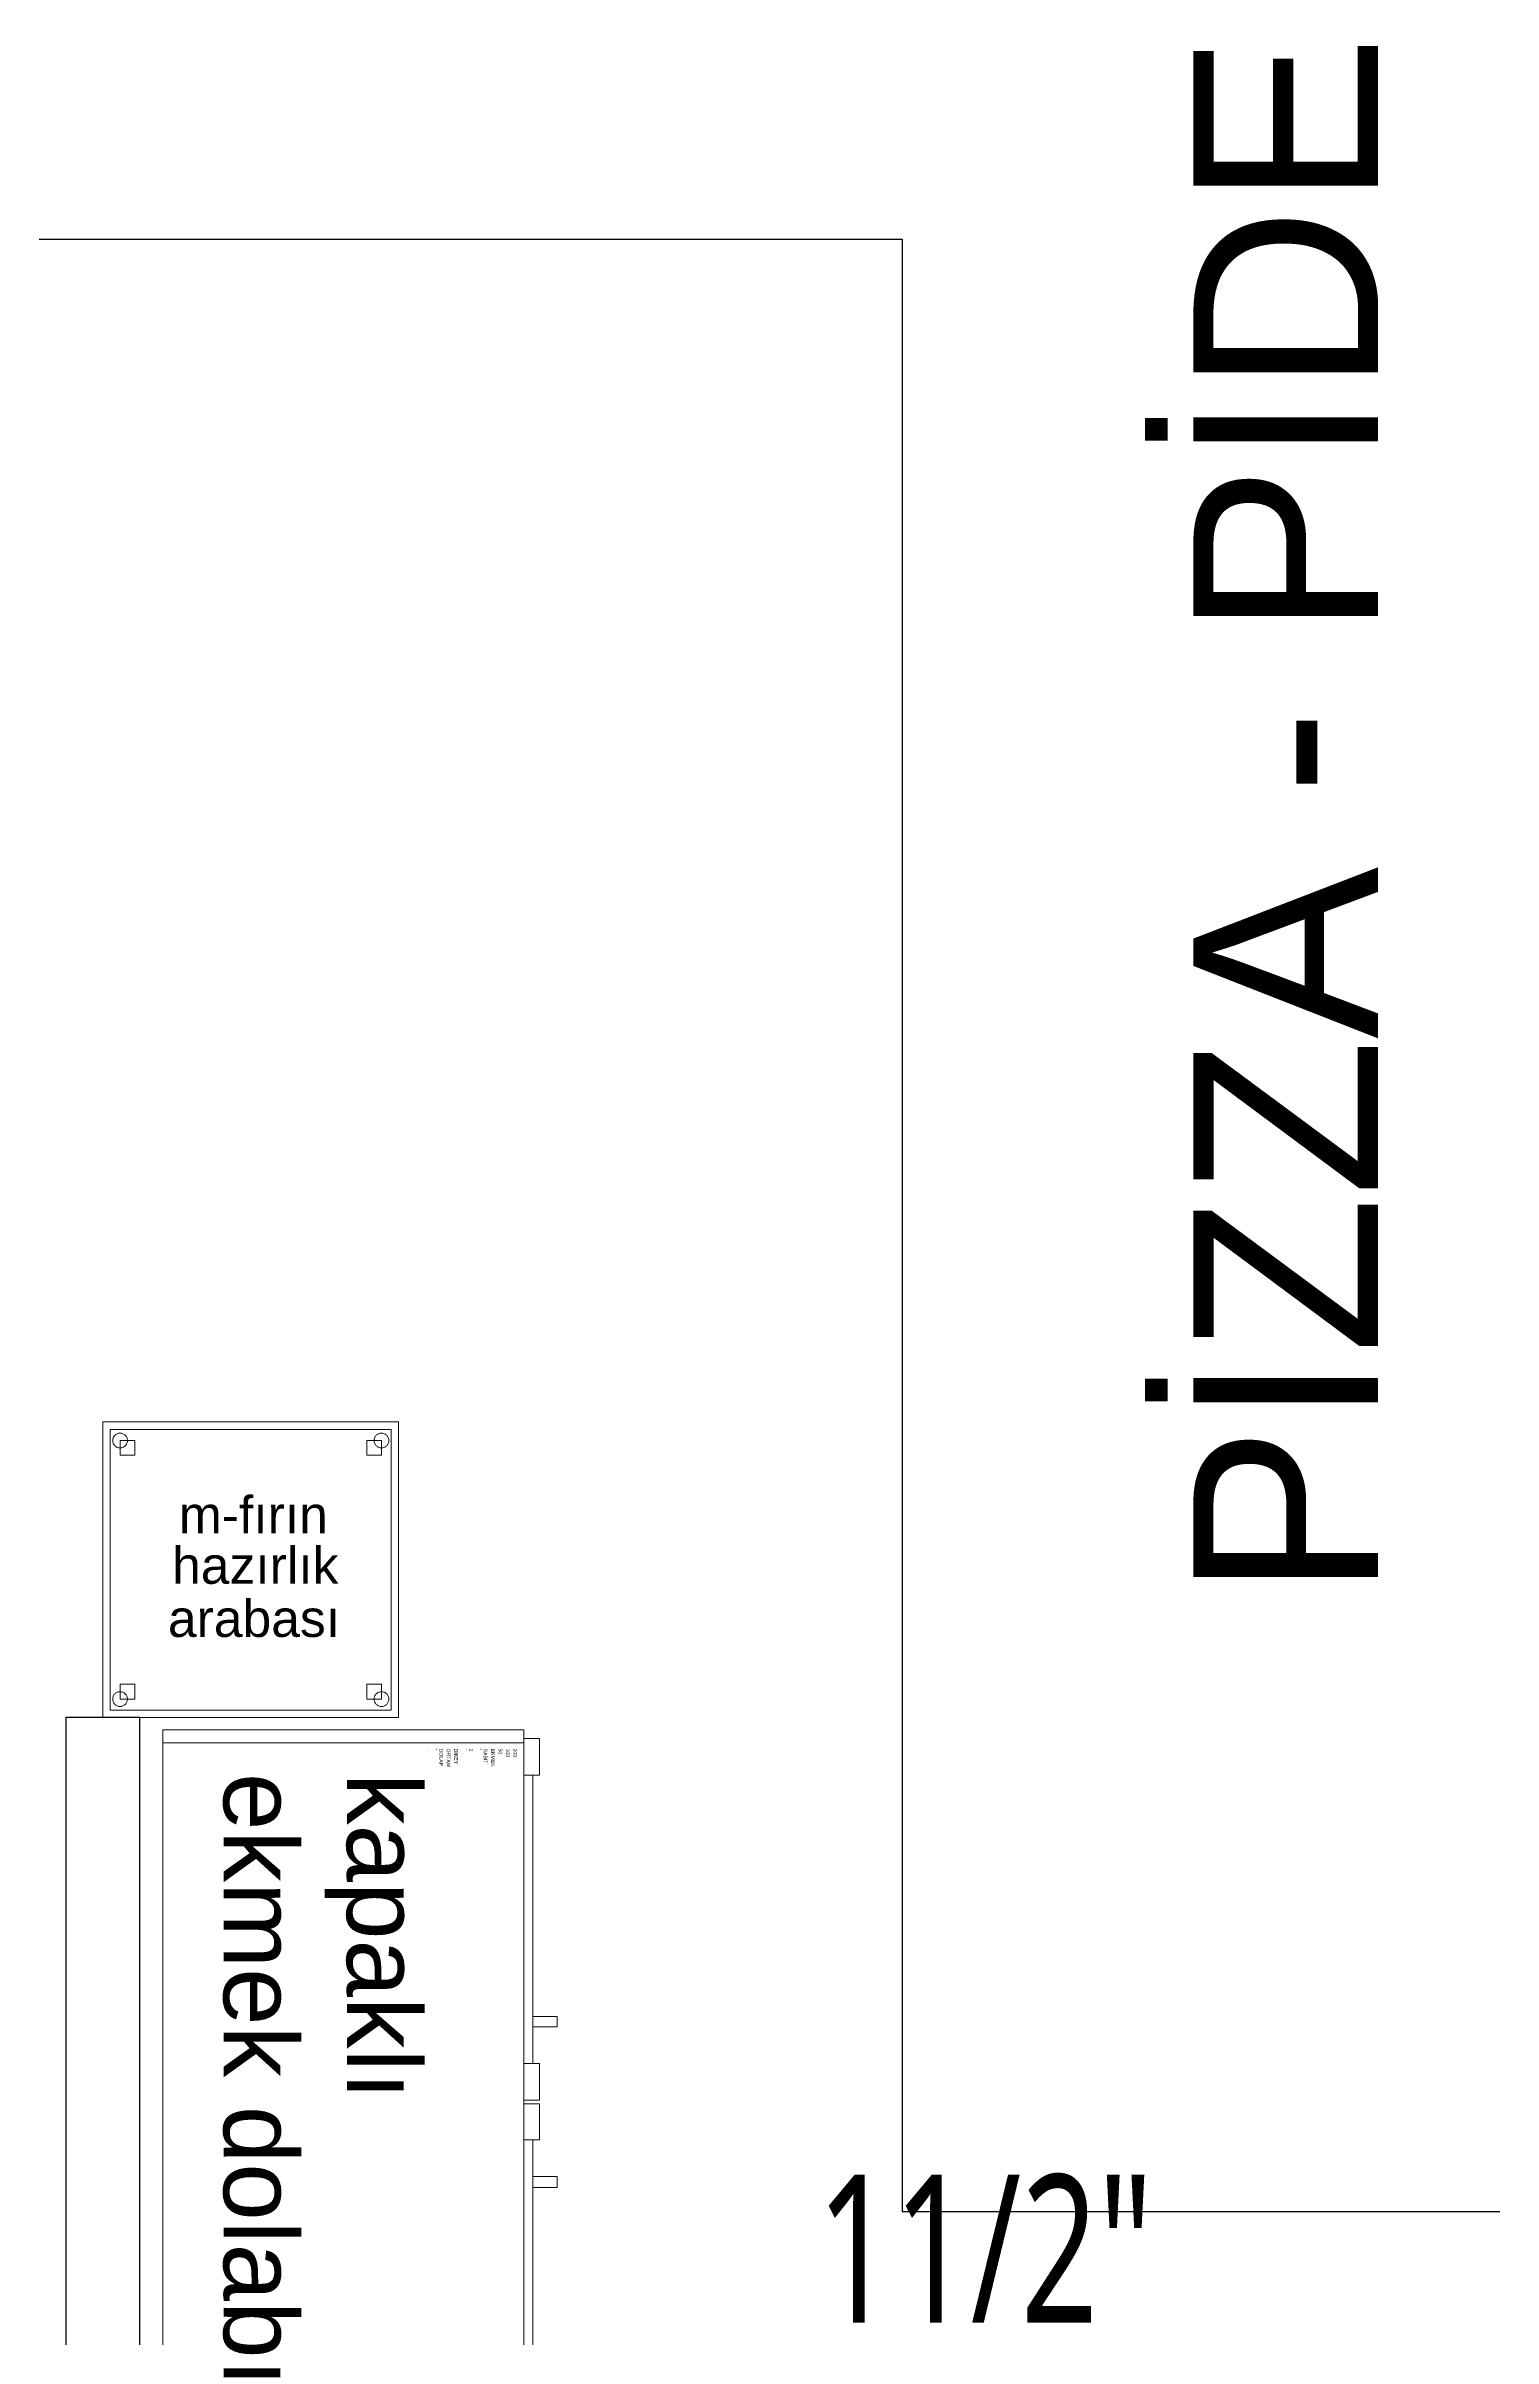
# Model space of a CAD drawing. Extents: x 2698 to 184165, y 3805 to 33846.
# Drawn here: x 166357.2 to 166553, y 29336.6 to 29646.7 of the extents above; entities that cross this region are included whole.
import ezdxf
from ezdxf.enums import TextEntityAlignment as Align

# ---------------------------------------------------------------- set-up
doc = ezdxf.new("R2010")
doc.units = 0
doc.header["$LTSCALE"] = 2
doc.linetypes.add('HIDDEN2', pattern=[4.7625, 3.175, -1.5875])
doc.linetypes.add('KESİK ÇİZGİ', pattern=[4.7625, 3.175, -1.5875])
doc.layers.get('0').update_dxf_attribs({"color": 252, "linetype": 'CONTINUOUS'})
for name, color, linetype in [('_MCA-0', 7, 'CONTINUOUS'), ('_MCA-Y-YAZI-ÇAP', 7, 'CONTINUOUS'), ('Alçıpan', 252, 'CONTINUOUS'), ('Planogram', 252, 'CONTINUOUS')]:
    doc.layers.add(name, color=color, linetype=linetype)
doc.layers.add('_MCA-0-MIM', color=252, linetype='CONTINUOUS', lineweight=18)
doc.layers.add('text', color=252, linetype='CONTINUOUS', lineweight=13)
doc.styles.add('_MCA-CAP', font='segoeuil.ttf', dxfattribs={"width": 0.7})
doc.styles.get("Standard").update_dxf_attribs({"font": 'arial.ttf'})
doc.styles.add('Text Of Place', font='swissl.ttf', dxfattribs={"height": 50})

# ---------------------------------------------------------------- blocks, each defined once
blk = doc.blocks.new('kapaklı d.')
for p, q in [((10316.21, 3795.25), (10416.79, 3795.25)), ((10316.21, 3746.38), (10316.21, 3795.25)), ((10317.94, 3746.38), (10317.94, 3795.25)), ((10415.05, 3795.25), (10415.05, 3746.38)), ((10416.79, 3795.25), (10416.79, 3746.38)), ((10416.79, 3746.38), (10316.21, 3746.38)), ((10317.39, 3746.38), (10317.39, 3744.26)), ((10322.35, 3744.26), (10322.35, 3746.38)), ((10322.35, 3745.2), (10322.35, 3746.38)), ((10361.34, 3746.38), (10361.34, 3744.26)), ((10361.34, 3746.38), (10361.34, 3745.2)), ((10366.3, 3744.26), (10366.3, 3746.38)), ((10366.77, 3746.38), (10366.77, 3744.26)), ((10371.66, 3744.26), (10371.66, 3746.38)), ((10371.66, 3745.2), (10371.66, 3746.38)), ((10410.64, 3746.38), (10410.64, 3744.26)), ((10410.64, 3745.2), (10410.64, 3746.38)), ((10415.61, 3744.26), (10415.61, 3746.38)), ((10317.39, 3744.26), (10322.35, 3744.26)), ((10361.34, 3745.2), (10322.35, 3745.2)), ((10354.96, 3745.2), (10354.96, 3741.89)), ((10356.38, 3741.89), (10356.38, 3745.2)), ((10361.34, 3744.26), (10366.3, 3744.26)), ((10366.77, 3744.26), (10371.66, 3744.26)), ((10410.64, 3745.2), (10371.66, 3745.2)), ((10376.62, 3745.2), (10376.62, 3741.89)), ((10378.11, 3741.89), (10378.11, 3745.2)), ((10410.64, 3744.26), (10415.61, 3744.26)), ((10354.96, 3741.89), (10356.38, 3741.89)), ((10376.62, 3741.89), (10378.11, 3741.89))]:
    blk.add_line(p, q)
blk = doc.blocks.new('*U157')
at = {"xscale": -1, "rotation": 180}
blk.add_blockref('kapaklı d.', (-10317.39, 3797.38), dxfattribs=at)
at = {"layer": 'text', "insert": (4.65, 10.22), "char_height": 10, "attachment_point": 7, "style": 'Text Of Place'}
blk.add_mtext_dynamic_manual_height_columns('kapaklı\\Pekmek dolabı', width=502.3372, gutter_width=292.02, heights=[0], dxfattribs=at)
blk = doc.blocks.new('m fırın hazırlık arabası')
for points in [[(31255.17, 7099.96), (31295.17, 7099.96), (31295.17, 7139.96), (31255.17, 7139.96)], [(31256.17, 7100.96), (31294.17, 7100.96), (31294.17, 7138.96), (31256.17, 7138.96)]]:
    blk.add_lwpolyline(points, close=True)
at = {"linetype": 'HIDDEN2', "ltscale": 5}
for points in [[(31257.49, 7135.45), (31259.49, 7135.45), (31259.49, 7137.45), (31257.49, 7137.45)], [(31292.86, 7135.45), (31290.86, 7135.45), (31290.86, 7137.45), (31292.86, 7137.45)], [(31257.49, 7104.47), (31259.49, 7104.47), (31259.49, 7102.47), (31257.49, 7102.47)], [(31292.86, 7104.47), (31290.86, 7104.47), (31290.86, 7102.47), (31292.86, 7102.47)]]:
    blk.add_lwpolyline(points, close=True, dxfattribs=at)
at = {"linetype": 'KESİK ÇİZGİ'}
for centre in [(31257.49, 7137.45), (31292.86, 7137.45), (31257.49, 7102.47), (31292.86, 7102.47)]:
    blk.add_circle(centre, 1, dxfattribs=at)
at = {"layer": 'text', "style": 'Text Of Place'}
for s, p in [('m-fırın', (31275.52, 7124.91)), ('hazırlık', (31275.78, 7118.07)), ('arabası', (31275.61, 7110.88))]:
    blk.add_text(s, height=5, dxfattribs=at).set_placement(p, align=Align.CENTER)
blk = doc.blocks.new('ZEMİN KAT')
at = {"layer": 'Alçıpan'}
blk.add_lwpolyline([(173786.5, 29360.53), (173786.5, 29220.53), (173796.5, 29220.53), (173796.5, 29420.53), (173786.5, 29420.53), (173786.5, 29360.53)], dxfattribs=at)
blk.add_blockref('m fırın hazırlık arabası', (142536.33, 22320.57))
ref = blk.add_blockref('*U157', (173797.47, 29417.69), dxfattribs=dict(rotation=270))
ref.add_attrib('ALAN', '-', (173836.46, 29416.35), dxfattribs={"layer": 'Planogram', "height": 0.5, "rotation": 270})
ref.add_attrib('KILITLI', 'H', (173835.42, 29416.35), dxfattribs={"layer": 'Planogram', "height": 0.1, "rotation": 270})
ref.add_attrib('YUKSEKLIK', '200', (173847.03, 29416.35), dxfattribs={"layer": 'Planogram', "height": 0.5, "rotation": 270})
ref.add_attrib('UZUNLUK', '100', (173846.03, 29416.35), dxfattribs={"layer": 'Planogram', "height": 0.5, "rotation": 270})
ref.add_attrib('DERINLIK', '50', (173845.03, 29416.35), dxfattribs={"layer": 'Planogram', "height": 0.5, "rotation": 270})
ref.add_attrib('KULLANIM', 'EKMEK', (173844.02, 29416.35), dxfattribs={"layer": 'Planogram', "height": 0.5, "rotation": 270})
ref.add_attrib('KULLANIM_SEKLI', 'SABIT', (173843.02, 29416.35), dxfattribs={"layer": 'Planogram', "height": 0.5, "rotation": 270})
ref.add_attrib('YAPI', '-', (173842.46, 29416.35), dxfattribs={"layer": 'Planogram', "height": 0.5, "rotation": 270})
ref.add_attrib('KAPAK', '2', (173841.02, 29416.35), dxfattribs={"layer": 'Planogram', "height": 0.5, "rotation": 270})
ref.add_attrib('ALT_TANIM', '-', (173840.46, 29416.35), dxfattribs={"layer": 'Planogram', "height": 0.5, "rotation": 270})
ref.add_attrib('TANIM', 'DIKEY', (173839.02, 29416.35), dxfattribs={"layer": 'Planogram', "height": 0.5, "rotation": 270})
ref.add_attrib('ALT_TIP', 'ORTAM', (173838.02, 29416.35), dxfattribs={"layer": 'Planogram', "height": 0.5, "rotation": 270})
ref.add_attrib('TIP', 'DOLAP', (173837.02, 29416.35), dxfattribs={"layer": 'Planogram', "height": 0.5, "rotation": 270})
at = {"color": 252, "style": 'Text Of Place'}
blk.add_text('PİZZA - PİDE', height=25, rotation=90, dxfattribs=at).set_placement((173964.04, 29542.43), align=Align.CENTER)
for tag, p in [('PLN_ID', (172923.07, 31560.21)), ('FORMAT', (174194.75, 31176.9)), ('UNITE_SAYISI', (174194.95, 31176.65)), ('GRUP', (174195.11, 31176.44)), ('PLANOGRAM_ADI', (174195.28, 31176.24)), ('PLN_ID', (173932.96, 31088.8)), ('FORMAT', (173764.03, 30846.27)), ('UNITE_SAYISI', (173764.22, 30846.03)), ('PLANOGRAM_ADI', (173764.55, 30845.61)), ('GRUP', (173764.39, 30845.81)), ('PLN_ID', (173765.43, 30824.23)), ('PLN_ID', (173999.9, 30002.66)), ('FORMAT', (170580.58, 29917.48)), ('UNITE_SAYISI', (170580.78, 29917.24)), ('GRUP', (170580.94, 29917.03)), ('PLANOGRAM_ADI', (170581.11, 29916.83)), ('PLN_ID', (170581.99, 29895.45)), ('FORMAT', (169488.77, 29510.59)), ('UNITE_SAYISI', (169488.97, 29510.35)), ('GRUP', (169489.13, 29510.13)), ('PLANOGRAM_ADI', (169489.3, 29509.94)), ('PLN_ID', (169490.17, 29488.55)), ('FORMAT', (173143.41, 29324.4)), ('UNITE_SAYISI', (173143.61, 29324.16)), ('GRUP', (173143.77, 29323.95)), ('PLANOGRAM_ADI', (173143.94, 29323.75)), ('PLN_ID', (173144.81, 29302.36))]:
    blk.add_attdef(tag, p, '', height=0.162, rotation=35.4182)
at = {"color": 252}
for tag, p in [('FORMAT', (173517.63, 30361.88)), ('UNITE_SAYISI', (173517.82, 30361.64)), ('GRUP', (173517.99, 30361.43)), ('PLANOGRAM_ADI', (173518.15, 30361.23)), ('PLN_ID', (173519.03, 30339.85)), ('FORMAT', (174014.71, 29571.22)), ('UNITE_SAYISI', (174014.9, 29570.97)), ('GRUP', (174015.07, 29570.76)), ('PLANOGRAM_ADI', (174015.23, 29570.56)), ('PLN_ID', (174016.11, 29549.18))]:
    blk.add_attdef(tag, p, '', height=0.162, rotation=35.4182, dxfattribs=at)
at = {"layer": 'Planogram'}
for tag, p, height, rotation in [('YUKSEKLIK', (172905.05, 31699.57), 0.5, 180), ('YUKSEKLIK', (173410.05, 31699.57), 0.5, 180), ('KULLANIM', (172905.05, 31696.57), 0.5, 180), ('UZUNLUK', (172905.05, 31698.57), 0.5, 180), ('DERINLIK', (172905.05, 31697.57), 0.5, 180), ('KULLANIM', (173410.05, 31696.57), 0.5, 180), ('UZUNLUK', (173410.05, 31698.57), 0.5, 180), ('DERINLIK', (173410.05, 31697.57), 0.5, 180), ('KULLANIM_SEKLI', (172905.05, 31695.57), 0.5, 180), ('KAPAK', (172905.05, 31693.57), 0.5, 180), ('YAPI', (172905.05, 31694.57), 0.5, 180), ('KULLANIM_SEKLI', (173410.05, 31695.57), 0.5, 180), ('KAPAK', (173410.05, 31693.57), 0.5, 180), ('YAPI', (173410.05, 31694.57), 0.5, 180), ('ALT_TANIM', (172905.05, 31692.57), 0.5, 180), ('ALT_TIP', (172905.05, 31690.57), 0.5, 180), ('TANIM', (172905.05, 31691.57), 0.5, 180), ('ALT_TANIM', (173410.05, 31692.57), 0.5, 180), ('ALT_TIP', (173410.05, 31690.57), 0.5, 180), ('TANIM', (173410.05, 31691.57), 0.5, 180), ('ALAN', (172905.05, 31688.57), 0.5, 180), ('TIP', (172905.05, 31689.57), 0.5, 180), ('KILITLI', (172905.05, 31687.57), 0.1, 180), ('ALAN', (173410.05, 31688.57), 0.5, 180), ('TIP', (173410.05, 31689.57), 0.5, 180), ('KILITLI', (173410.05, 31687.57), 0.1, 180), ('YUKSEKLIK', (173413.39, 31616), 0.5, 270), ('UZUNLUK', (173414.39, 31616), 0.5, 270), ('DERINLIK', (173415.39, 31616), 0.5, 270), ('KULLANIM', (173416.39, 31616), 0.5, 270), ('KULLANIM_SEKLI', (173417.39, 31616), 0.5, 270), ('YAPI', (173418.39, 31616), 0.5, 270), ('KAPAK', (173419.39, 31616), 0.5, 270), ('ALT_TANIM', (173420.39, 31616), 0.5, 270), ('TANIM', (173421.39, 31616), 0.5, 270), ('ALT_TIP', (173422.39, 31616), 0.5, 270), ('TIP', (173423.39, 31616), 0.5, 270), ('ALAN', (173424.39, 31616), 0.5, 270), ('KILITLI', (173425.39, 31616), 0.1, 270), ('YUKSEKLIK', (173511.98, 31599.42), 0.5, 180), ('UZUNLUK', (173511.98, 31598.42), 0.5, 180), ('DERINLIK', (173511.98, 31597.42), 0.5, 180), ('YUKSEKLIK', (174141.98, 31599.42), 0.5, 180), ('UZUNLUK', (174141.98, 31598.42), 0.5, 180), ('DERINLIK', (174141.98, 31597.42), 0.5, 180), ('KULLANIM_SEKLI', (173511.98, 31595.42), 0.5, 180), ('KULLANIM', (173511.98, 31596.42), 0.5, 180), ('YAPI', (173511.98, 31594.42), 0.5, 180), ('KULLANIM_SEKLI', (174141.98, 31595.42), 0.5, 180), ('KULLANIM', (174141.98, 31596.42), 0.5, 180), ('YAPI', (174141.98, 31594.42), 0.5, 180), ('ALT_TANIM', (173511.98, 31592.42), 0.5, 180), ('KAPAK', (173511.98, 31593.42), 0.5, 180), ('TANIM', (173511.98, 31591.42), 0.5, 180), ('ALT_TANIM', (174141.98, 31592.42), 0.5, 180), ('KAPAK', (174141.98, 31593.42), 0.5, 180), ('TANIM', (174141.98, 31591.42), 0.5, 180), ('ALT_TIP', (173511.98, 31590.42), 0.5, 180), ('ALAN', (173511.98, 31588.42), 0.5, 180), ('TIP', (173511.98, 31589.42), 0.5, 180), ('ALT_TIP', (174141.98, 31590.42), 0.5, 180), ('ALAN', (174141.98, 31588.42), 0.5, 180), ('TIP', (174141.98, 31589.42), 0.5, 180), ('KILITLI', (173511.98, 31587.42), 0.1, 180), ('KILITLI', (174141.98, 31587.42), 0.1, 180), ('YUKSEKLIK', (173413.39, 31517), 0.5, 270), ('UZUNLUK', (173414.39, 31517), 0.5, 270), ('DERINLIK', (173415.39, 31517), 0.5, 270), ('KULLANIM', (173416.39, 31517), 0.5, 270), ('KULLANIM_SEKLI', (173417.39, 31517), 0.5, 270), ('YAPI', (173418.39, 31517), 0.5, 270), ('KAPAK', (173419.39, 31517), 0.5, 270), ('ALT_TANIM', (173420.39, 31517), 0.5, 270), ('TANIM', (173421.39, 31517), 0.5, 270), ('ALT_TIP', (173422.39, 31517), 0.5, 270), ('TIP', (173423.39, 31517), 0.5, 270), ('ALAN', (173424.39, 31517), 0.5, 270), ('KILITLI', (173425.39, 31517), 0.1, 270), ('YUKSEKLIK', (174167.32, 31514.11), 0.5, 270), ('UZUNLUK', (174168.32, 31514.11), 0.5, 270), ('DERINLIK', (174169.32, 31514.11), 0.5, 270), ('KULLANIM', (174170.32, 31514.11), 0.5, 270), ('KULLANIM_SEKLI', (174171.32, 31514.11), 0.5, 270), ('YAPI', (174172.32, 31514.11), 0.5, 270), ('KAPAK', (174173.32, 31514.11), 0.5, 270), ('ALT_TANIM', (174174.32, 31514.11), 0.5, 270), ('TANIM', (174175.32, 31514.11), 0.5, 270), ('ALT_TIP', (174176.32, 31514.11), 0.5, 270), ('TIP', (174177.32, 31514.11), 0.5, 270), ('ALAN', (174178.32, 31514.11), 0.5, 270), ('KILITLI', (174179.32, 31514.11), 0.1, 270), ('ALT_TANIM', (174248.9, 31259.11), 0.5, 90), ('KULLANIM_SEKLI', (174251.9, 31259.11), 0.5, 90), ('KULLANIM', (174252.9, 31259.11), 0.5, 90), ('DERINLIK', (174253.9, 31259.11), 0.5, 90), ('UZUNLUK', (174254.9, 31259.11), 0.5, 90), ('YUKSEKLIK', (174255.9, 31259.11), 0.5, 90), ('KILITLI', (174243.9, 31259.11), 0.1, 90), ('ALAN', (174244.9, 31259.11), 0.5, 90), ('TIP', (174245.9, 31259.11), 0.5, 90), ('ALT_TIP', (174246.9, 31259.11), 0.5, 90), ('TANIM', (174247.9, 31259.11), 0.5, 90), ('KAPAK', (174249.9, 31259.11), 0.5, 90), ('YAPI', (174250.9, 31259.11), 0.5, 90), ('KULLANIM_SEKLI', (173992.31, 30934.24), 0.5, 90), ('ALT_TIP', (173987.31, 30934.24), 0.5, 90), ('ALT_TANIM', (173989.31, 30934.24), 0.5, 90), ('KAPAK', (173990.31, 30934.24), 0.5, 90), ('KULLANIM', (173993.31, 30934.24), 0.5, 90), ('DERINLIK', (173994.31, 30934.24), 0.5, 90), ('UZUNLUK', (173995.31, 30934.24), 0.5, 90), ('YUKSEKLIK', (173996.31, 30934.24), 0.5, 90), ('YUKSEKLIK', (173907.74, 30934.24), 0.5, 270), ('UZUNLUK', (173908.74, 30934.24), 0.5, 270), ('DERINLIK', (173909.74, 30934.24), 0.5, 270), ('KULLANIM', (173910.74, 30934.24), 0.5, 270), ('KULLANIM_SEKLI', (173911.74, 30934.24), 0.5, 270), ('YAPI', (173912.74, 30934.24), 0.5, 270), ('KAPAK', (173913.74, 30934.24), 0.5, 270), ('ALT_TANIM', (173914.74, 30934.24), 0.5, 270), ('TANIM', (173915.74, 30934.24), 0.5, 270), ('ALT_TIP', (173916.74, 30934.24), 0.5, 270), ('TIP', (173917.74, 30934.24), 0.5, 270), ('ALAN', (173918.74, 30934.24), 0.5, 270), ('KILITLI', (173919.74, 30934.24), 0.1, 270), ('KILITLI', (173984.31, 30934.24), 0.1, 90), ('ALAN', (173985.31, 30934.24), 0.5, 90), ('TIP', (173986.31, 30934.24), 0.5, 90), ('TANIM', (173988.31, 30934.24), 0.5, 90), ('YAPI', (173991.31, 30934.24), 0.5, 90), ('YUKSEKLIK', (169421.81, 30001.88), 0.5, 270), ('UZUNLUK', (169422.81, 30001.88), 0.5, 270), ('DERINLIK', (169423.81, 30001.88), 0.5, 270), ('KULLANIM', (169424.81, 30001.88), 0.5, 270), ('KULLANIM_SEKLI', (169425.81, 30001.88), 0.5, 270), ('YAPI', (169426.81, 30001.88), 0.5, 270), ('KAPAK', (169427.81, 30001.88), 0.5, 270), ('ALT_TANIM', (169428.81, 30001.88), 0.5, 270), ('TANIM', (169429.81, 30001.88), 0.5, 270), ('ALT_TIP', (169430.81, 30001.88), 0.5, 270), ('TIP', (169431.81, 30001.88), 0.5, 270), ('ALAN', (169432.81, 30001.88), 0.5, 270), ('KILITLI', (169433.81, 30001.88), 0.1, 270), ('YUKSEKLIK', (169420.38, 29996.88), 0.5, 270), ('UZUNLUK', (169421.38, 29996.88), 0.5, 270), ('DERINLIK', (169422.38, 29996.88), 0.5, 270), ('KULLANIM', (169423.38, 29996.88), 0.5, 270), ('KULLANIM_SEKLI', (169424.38, 29996.88), 0.5, 270), ('YAPI', (169425.38, 29996.88), 0.5, 270), ('KAPAK', (169426.38, 29996.88), 0.5, 270), ('ALT_TANIM', (169427.38, 29996.88), 0.5, 270), ('TANIM', (169428.38, 29996.88), 0.5, 270), ('ALT_TIP', (169429.38, 29996.88), 0.5, 270), ('TIP', (169430.38, 29996.88), 0.5, 270), ('ALAN', (169431.38, 29996.88), 0.5, 270), ('KILITLI', (169432.38, 29996.88), 0.1, 270), ('YUKSEKLIK', (169420.38, 29746.88), 0.5, 270), ('UZUNLUK', (169421.38, 29746.88), 0.5, 270), ('DERINLIK', (169422.38, 29746.88), 0.5, 270), ('KULLANIM', (169423.38, 29746.88), 0.5, 270), ('KULLANIM_SEKLI', (169424.38, 29746.88), 0.5, 270), ('YAPI', (169425.38, 29746.88), 0.5, 270), ('KAPAK', (169426.38, 29746.88), 0.5, 270), ('ALT_TANIM', (169427.38, 29746.88), 0.5, 270), ('TANIM', (169428.38, 29746.88), 0.5, 270), ('ALT_TIP', (169429.38, 29746.88), 0.5, 270), ('TIP', (169430.38, 29746.88), 0.5, 270), ('ALAN', (169431.38, 29746.88), 0.5, 270), ('KILITLI', (169432.38, 29746.88), 0.1, 270), ('YUKSEKLIK', (169421.81, 29496.88), 0.5, 270), ('UZUNLUK', (169422.81, 29496.88), 0.5, 270), ('DERINLIK', (169423.81, 29496.88), 0.5, 270), ('KULLANIM', (169424.81, 29496.88), 0.5, 270), ('KULLANIM_SEKLI', (169425.81, 29496.88), 0.5, 270), ('YAPI', (169426.81, 29496.88), 0.5, 270), ('KAPAK', (169427.81, 29496.88), 0.5, 270), ('ALT_TANIM', (169428.81, 29496.88), 0.5, 270), ('TANIM', (169429.81, 29496.88), 0.5, 270), ('ALT_TIP', (169430.81, 29496.88), 0.5, 270), ('TIP', (169431.81, 29496.88), 0.5, 270), ('ALAN', (169432.81, 29496.88), 0.5, 270), ('KILITLI', (169433.81, 29496.88), 0.1, 270)]:
    blk.add_attdef(tag, p, '', height=height, rotation=rotation, dxfattribs=at)
for tag, p, height in [('ALAN', (173761.98, 31526.63), 0.5), ('KILITLI', (173761.98, 31527.63), 0.1), ('TIP', (173761.98, 31525.63), 0.5), ('KILITLI', (173511.98, 31522.85), 0.1), ('ALT_TIP', (173761.98, 31524.63), 0.5), ('ALT_TANIM', (173761.98, 31522.63), 0.5), ('TANIM', (173761.98, 31523.63), 0.5), ('ALAN', (173511.98, 31521.85), 0.5), ('ALT_TIP', (173511.98, 31519.85), 0.5), ('TIP', (173511.98, 31520.85), 0.5), ('YAPI', (173761.98, 31520.63), 0.5), ('KAPAK', (173761.98, 31521.63), 0.5), ('KULLANIM_SEKLI', (173761.98, 31519.63), 0.5), ('ALT_TANIM', (173511.98, 31517.85), 0.5), ('TANIM', (173511.98, 31518.85), 0.5), ('KAPAK', (173511.98, 31516.85), 0.5), ('UZUNLUK', (173761.98, 31516.63), 0.5), ('KULLANIM', (173761.98, 31518.63), 0.5), ('DERINLIK', (173761.98, 31517.63), 0.5), ('YAPI', (173511.98, 31515.85), 0.5), ('KULLANIM_SEKLI', (173511.98, 31514.85), 0.5), ('KULLANIM', (173511.98, 31513.85), 0.5), ('DERINLIK', (173511.98, 31512.85), 0.5), ('YUKSEKLIK', (173761.98, 31515.63), 0.5), ('YUKSEKLIK', (173511.98, 31510.85), 0.5), ('UZUNLUK', (173511.98, 31511.85), 0.5), ('ALAN', (173279.27, 29266.91), 0.5), ('ALT_TIP', (173279.27, 29264.91), 0.5), ('KILITLI', (173279.27, 29267.91), 0.1), ('TIP', (173279.27, 29265.91), 0.5), ('ALT_TANIM', (173279.27, 29262.91), 0.5), ('TANIM', (173279.27, 29263.91), 0.5), ('KAPAK', (173279.27, 29261.91), 0.5), ('YAPI', (173279.27, 29260.91), 0.5), ('KULLANIM_SEKLI', (173279.27, 29259.91), 0.5), ('KULLANIM', (173279.27, 29258.91), 0.5), ('YUKSEKLIK', (173279.27, 29255.91), 0.5), ('DERINLIK', (173279.27, 29257.91), 0.5), ('UZUNLUK', (173279.27, 29256.91), 0.5)]:
    blk.add_attdef(tag, p, '', height=height, dxfattribs=at)
at = {"layer": 'Planogram', "color": 252}
for tag, p, height in [('ALAN', (173023.25, 31229.96), 0.5), ('ALT_TIP', (173023.25, 31227.96), 0.5), ('KILITLI', (173023.25, 31230.96), 0.1), ('TIP', (173023.25, 31228.96), 0.5), ('ALAN', (173383.38, 31229.96), 0.5), ('ALT_TIP', (173383.38, 31227.96), 0.5), ('KILITLI', (173383.38, 31230.96), 0.1), ('TIP', (173383.38, 31228.96), 0.5), ('ALT_TANIM', (173023.25, 31225.96), 0.5), ('TANIM', (173023.25, 31226.96), 0.5), ('KAPAK', (173023.25, 31224.96), 0.5), ('ALT_TANIM', (173383.38, 31225.96), 0.5), ('TANIM', (173383.38, 31226.96), 0.5), ('KAPAK', (173383.38, 31224.96), 0.5), ('YAPI', (173023.25, 31223.96), 0.5), ('KULLANIM_SEKLI', (173023.25, 31222.96), 0.5), ('KULLANIM', (173023.25, 31221.96), 0.5), ('YAPI', (173383.38, 31223.96), 0.5), ('KULLANIM_SEKLI', (173383.38, 31222.96), 0.5), ('KULLANIM', (173383.38, 31221.96), 0.5), ('YUKSEKLIK', (173023.25, 31218.96), 0.5), ('DERINLIK', (173023.25, 31220.96), 0.5), ('UZUNLUK', (173023.25, 31219.96), 0.5), ('YUKSEKLIK', (173383.38, 31218.96), 0.5), ('UZUNLUK', (173383.38, 31219.96), 0.5), ('DERINLIK', (173383.38, 31220.96), 0.5), ('ALAN', (173023.25, 30403.96), 0.5), ('KILITLI', (173023.25, 30404.96), 0.1), ('TIP', (173023.25, 30402.96), 0.5), ('ALT_TIP', (173023.25, 30401.96), 0.5), ('ALT_TANIM', (173023.25, 30399.96), 0.5), ('TANIM', (173023.25, 30400.96), 0.5), ('YAPI', (173023.25, 30397.96), 0.5), ('KAPAK', (173023.25, 30398.96), 0.5), ('KULLANIM_SEKLI', (173023.25, 30396.96), 0.5), ('KULLANIM', (173023.25, 30395.96), 0.5), ('DERINLIK', (173023.25, 30394.96), 0.5), ('UZUNLUK', (173023.25, 30393.96), 0.5), ('YUKSEKLIK', (173023.25, 30392.96), 0.5), ('ALAN', (173385.25, 30353.96), 0.5), ('KILITLI', (173385.25, 30354.96), 0.1), ('ALT_TIP', (173385.25, 30351.96), 0.5), ('TIP', (173385.25, 30352.96), 0.5), ('TANIM', (173385.25, 30350.96), 0.5), ('ALT_TANIM', (173385.25, 30349.96), 0.5), ('YAPI', (173385.25, 30347.96), 0.5), ('KAPAK', (173385.25, 30348.96), 0.5), ('KULLANIM_SEKLI', (173385.25, 30346.96), 0.5), ('KULLANIM', (173385.25, 30345.96), 0.5), ('DERINLIK', (173385.25, 30344.96), 0.5), ('UZUNLUK', (173385.25, 30343.96), 0.5), ('YUKSEKLIK', (173385.25, 30342.96), 0.5)]:
    blk.add_attdef(tag, p, '', height=height, dxfattribs=at)
for tag, p, height, rotation in [('YUKSEKLIK', (173386.68, 31217.53), 0.5, 270), ('UZUNLUK', (173387.68, 31217.53), 0.5, 270), ('DERINLIK', (173388.68, 31217.53), 0.5, 270), ('KULLANIM', (173389.68, 31217.53), 0.5, 270), ('KULLANIM_SEKLI', (173390.68, 31217.53), 0.5, 270), ('YAPI', (173391.68, 31217.53), 0.5, 270), ('KAPAK', (173392.68, 31217.53), 0.5, 270), ('ALT_TANIM', (173393.68, 31217.53), 0.5, 270), ('TANIM', (173394.68, 31217.53), 0.5, 270), ('ALT_TIP', (173395.68, 31217.53), 0.5, 270), ('TIP', (173396.68, 31217.53), 0.5, 270), ('ALAN', (173397.68, 31217.53), 0.5, 270), ('KILITLI', (173398.68, 31217.53), 0.1, 270), ('ALT_TANIM', (173100.83, 31032.53), 0.5, 90), ('KULLANIM_SEKLI', (173103.83, 31032.53), 0.5, 90), ('KULLANIM', (173104.83, 31032.53), 0.5, 90), ('UZUNLUK', (173106.83, 31032.53), 0.5, 90), ('YUKSEKLIK', (173107.83, 31032.53), 0.5, 90), ('ALT_TANIM', (173199.83, 31032.53), 0.5, 90), ('KULLANIM_SEKLI', (173202.83, 31032.53), 0.5, 90), ('KULLANIM', (173203.83, 31032.53), 0.5, 90), ('UZUNLUK', (173205.83, 31032.53), 0.5, 90), ('YUKSEKLIK', (173206.83, 31032.53), 0.5, 90), ('KILITLI', (173095.83, 31032.53), 0.1, 90), ('ALAN', (173096.83, 31032.53), 0.5, 90), ('TIP', (173097.83, 31032.53), 0.5, 90), ('ALT_TIP', (173098.83, 31032.53), 0.5, 90), ('TANIM', (173099.83, 31032.53), 0.5, 90), ('KAPAK', (173101.83, 31032.53), 0.5, 90), ('YAPI', (173102.83, 31032.53), 0.5, 90), ('DERINLIK', (173105.83, 31032.53), 0.5, 90), ('KILITLI', (173194.83, 31032.53), 0.1, 90), ('ALAN', (173195.83, 31032.53), 0.5, 90), ('TIP', (173196.83, 31032.53), 0.5, 90), ('ALT_TIP', (173197.83, 31032.53), 0.5, 90), ('TANIM', (173198.83, 31032.53), 0.5, 90), ('KAPAK', (173200.83, 31032.53), 0.5, 90), ('YAPI', (173201.83, 31032.53), 0.5, 90), ('DERINLIK', (173204.83, 31032.53), 0.5, 90), ('YUKSEKLIK', (173386.68, 31007.53), 0.5, 270), ('UZUNLUK', (173387.68, 31007.53), 0.5, 270), ('DERINLIK', (173388.68, 31007.53), 0.5, 270), ('KULLANIM', (173389.68, 31007.53), 0.5, 270), ('KULLANIM_SEKLI', (173390.68, 31007.53), 0.5, 270), ('YAPI', (173391.68, 31007.53), 0.5, 270), ('KAPAK', (173392.68, 31007.53), 0.5, 270), ('ALT_TANIM', (173393.68, 31007.53), 0.5, 270), ('TANIM', (173394.68, 31007.53), 0.5, 270), ('ALT_TIP', (173395.68, 31007.53), 0.5, 270), ('TIP', (173396.68, 31007.53), 0.5, 270), ('ALAN', (173397.68, 31007.53), 0.5, 270), ('KILITLI', (173398.68, 31007.53), 0.1, 270), ('ALT_TANIM', (173561.83, 30868.53), 0.5, 90), ('KULLANIM_SEKLI', (173564.83, 30868.53), 0.5, 90), ('KULLANIM', (173565.83, 30868.53), 0.5, 90), ('DERINLIK', (173566.83, 30868.53), 0.5, 90), ('UZUNLUK', (173567.83, 30868.53), 0.5, 90), ('YUKSEKLIK', (173568.83, 30868.53), 0.5, 90), ('YUKSEKLIK', (173485.68, 30868.53), 0.5, 270), ('UZUNLUK', (173486.68, 30868.53), 0.5, 270), ('DERINLIK', (173487.68, 30868.53), 0.5, 270), ('KULLANIM', (173488.68, 30868.53), 0.5, 270), ('KULLANIM_SEKLI', (173489.68, 30868.53), 0.5, 270), ('YAPI', (173490.68, 30868.53), 0.5, 270), ('KAPAK', (173491.68, 30868.53), 0.5, 270), ('ALT_TANIM', (173492.68, 30868.53), 0.5, 270), ('TANIM', (173493.68, 30868.53), 0.5, 270), ('ALT_TIP', (173494.68, 30868.53), 0.5, 270), ('TIP', (173495.68, 30868.53), 0.5, 270), ('ALAN', (173496.68, 30868.53), 0.5, 270), ('KILITLI', (173497.68, 30868.53), 0.1, 270), ('KILITLI', (173556.83, 30868.53), 0.1, 90), ('ALAN', (173557.83, 30868.53), 0.5, 90), ('TIP', (173558.83, 30868.53), 0.5, 90), ('ALT_TIP', (173559.83, 30868.53), 0.5, 90), ('TANIM', (173560.83, 30868.53), 0.5, 90), ('KAPAK', (173562.83, 30868.53), 0.5, 90), ('YAPI', (173563.83, 30868.53), 0.5, 90), ('KULLANIM_SEKLI', (173103.83, 30847.53), 0.5, 90), ('KULLANIM_SEKLI', (173202.83, 30847.53), 0.5, 90), ('ALT_TIP', (173098.83, 30847.53), 0.5, 90), ('ALT_TANIM', (173100.83, 30847.53), 0.5, 90), ('KAPAK', (173101.83, 30847.53), 0.5, 90), ('KULLANIM', (173104.83, 30847.53), 0.5, 90), ('DERINLIK', (173105.83, 30847.53), 0.5, 90), ('UZUNLUK', (173106.83, 30847.53), 0.5, 90), ('YUKSEKLIK', (173107.83, 30847.53), 0.5, 90), ('ALT_TIP', (173197.83, 30847.53), 0.5, 90), ('ALT_TANIM', (173199.83, 30847.53), 0.5, 90), ('KAPAK', (173200.83, 30847.53), 0.5, 90), ('KULLANIM', (173203.83, 30847.53), 0.5, 90), ('DERINLIK', (173204.83, 30847.53), 0.5, 90), ('UZUNLUK', (173205.83, 30847.53), 0.5, 90), ('YUKSEKLIK', (173206.83, 30847.53), 0.5, 90), ('KILITLI', (173095.83, 30847.53), 0.1, 90), ('ALAN', (173096.83, 30847.53), 0.5, 90), ('TIP', (173097.83, 30847.53), 0.5, 90), ('TANIM', (173099.83, 30847.53), 0.5, 90), ('YAPI', (173102.83, 30847.53), 0.5, 90), ('KILITLI', (173194.83, 30847.53), 0.1, 90), ('ALAN', (173195.83, 30847.53), 0.5, 90), ('TIP', (173196.83, 30847.53), 0.5, 90), ('TANIM', (173198.83, 30847.53), 0.5, 90), ('YAPI', (173201.83, 30847.53), 0.5, 90), ('KULLANIM_SEKLI', (173103.83, 30662.53), 0.5, 90), ('KULLANIM_SEKLI', (173202.83, 30662.53), 0.5, 90), ('ALAN', (173096.83, 30662.53), 0.5, 90), ('ALT_TIP', (173098.83, 30662.53), 0.5, 90), ('TANIM', (173099.83, 30662.53), 0.5, 90), ('ALT_TANIM', (173100.83, 30662.53), 0.5, 90), ('KAPAK', (173101.83, 30662.53), 0.5, 90), ('YAPI', (173102.83, 30662.53), 0.5, 90), ('KULLANIM', (173104.83, 30662.53), 0.5, 90), ('DERINLIK', (173105.83, 30662.53), 0.5, 90), ('UZUNLUK', (173106.83, 30662.53), 0.5, 90), ('YUKSEKLIK', (173107.83, 30662.53), 0.5, 90), ('ALAN', (173195.83, 30662.53), 0.5, 90), ('ALT_TIP', (173197.83, 30662.53), 0.5, 90), ('TANIM', (173198.83, 30662.53), 0.5, 90), ('ALT_TANIM', (173199.83, 30662.53), 0.5, 90), ('KAPAK', (173200.83, 30662.53), 0.5, 90), ('YAPI', (173201.83, 30662.53), 0.5, 90), ('KULLANIM', (173203.83, 30662.53), 0.5, 90), ('DERINLIK', (173204.83, 30662.53), 0.5, 90), ('UZUNLUK', (173205.83, 30662.53), 0.5, 90), ('YUKSEKLIK', (173206.83, 30662.53), 0.5, 90), ('KILITLI', (173095.83, 30662.53), 0.1, 90), ('TIP', (173097.83, 30662.53), 0.5, 90), ('KILITLI', (173194.83, 30662.53), 0.1, 90), ('TIP', (173196.83, 30662.53), 0.5, 90), ('YUKSEKLIK', (173485.68, 30658.53), 0.5, 270), ('UZUNLUK', (173486.68, 30658.53), 0.5, 270), ('DERINLIK', (173487.68, 30658.53), 0.5, 270), ('KULLANIM', (173488.68, 30658.53), 0.5, 270), ('KULLANIM_SEKLI', (173489.68, 30658.53), 0.5, 270), ('YAPI', (173490.68, 30658.53), 0.5, 270), ('KAPAK', (173491.68, 30658.53), 0.5, 270), ('ALT_TANIM', (173492.68, 30658.53), 0.5, 270), ('TANIM', (173493.68, 30658.53), 0.5, 270), ('ALT_TIP', (173494.68, 30658.53), 0.5, 270), ('TIP', (173495.68, 30658.53), 0.5, 270), ('ALAN', (173496.68, 30658.53), 0.5, 270), ('KILITLI', (173497.68, 30658.53), 0.1, 270), ('KULLANIM_SEKLI', (173465.83, 30612.53), 0.5, 90), ('ALAN', (173458.83, 30612.53), 0.5, 90), ('ALT_TIP', (173460.83, 30612.53), 0.5, 90), ('TANIM', (173461.83, 30612.53), 0.5, 90), ('ALT_TANIM', (173462.83, 30612.53), 0.5, 90), ('KAPAK', (173463.83, 30612.53), 0.5, 90), ('KULLANIM', (173466.83, 30612.53), 0.5, 90), ('DERINLIK', (173467.83, 30612.53), 0.5, 90), ('UZUNLUK', (173468.83, 30612.53), 0.5, 90), ('YUKSEKLIK', (173469.83, 30612.53), 0.5, 90), ('KILITLI', (173457.83, 30612.53), 0.1, 90), ('TIP', (173459.83, 30612.53), 0.5, 90), ('YAPI', (173464.83, 30612.53), 0.5, 90), ('ALT_TANIM', (173100.83, 30477.53), 0.5, 90), ('KULLANIM_SEKLI', (173103.83, 30477.53), 0.5, 90), ('KULLANIM', (173104.83, 30477.53), 0.5, 90), ('DERINLIK', (173105.83, 30477.53), 0.5, 90), ('UZUNLUK', (173106.83, 30477.53), 0.5, 90), ('YUKSEKLIK', (173107.83, 30477.53), 0.5, 90), ('ALT_TANIM', (173199.83, 30477.53), 0.5, 90), ('KULLANIM_SEKLI', (173202.83, 30477.53), 0.5, 90), ('KULLANIM', (173203.83, 30477.53), 0.5, 90), ('DERINLIK', (173204.83, 30477.53), 0.5, 90), ('UZUNLUK', (173205.83, 30477.53), 0.5, 90), ('YUKSEKLIK', (173206.83, 30477.53), 0.5, 90), ('KILITLI', (173095.83, 30477.53), 0.1, 90), ('ALAN', (173096.83, 30477.53), 0.5, 90), ('TIP', (173097.83, 30477.53), 0.5, 90), ('ALT_TIP', (173098.83, 30477.53), 0.5, 90), ('TANIM', (173099.83, 30477.53), 0.5, 90), ('KAPAK', (173101.83, 30477.53), 0.5, 90), ('YAPI', (173102.83, 30477.53), 0.5, 90), ('KILITLI', (173194.83, 30477.53), 0.1, 90), ('ALAN', (173195.83, 30477.53), 0.5, 90), ('TIP', (173196.83, 30477.53), 0.5, 90), ('ALT_TIP', (173197.83, 30477.53), 0.5, 90), ('TANIM', (173198.83, 30477.53), 0.5, 90), ('KAPAK', (173200.83, 30477.53), 0.5, 90), ('YAPI', (173201.83, 30477.53), 0.5, 90), ('ALT_TANIM', (173462.83, 30427.53), 0.5, 90), ('KULLANIM_SEKLI', (173465.83, 30427.53), 0.5, 90), ('YUKSEKLIK', (173469.83, 30427.53), 0.5, 90), ('ALAN', (173458.83, 30427.53), 0.5, 90), ('TIP', (173459.83, 30427.53), 0.5, 90), ('ALT_TIP', (173460.83, 30427.53), 0.5, 90), ('TANIM', (173461.83, 30427.53), 0.5, 90), ('KAPAK', (173463.83, 30427.53), 0.5, 90), ('YAPI', (173464.83, 30427.53), 0.5, 90), ('KULLANIM', (173466.83, 30427.53), 0.5, 90), ('DERINLIK', (173467.83, 30427.53), 0.5, 90), ('UZUNLUK', (173468.83, 30427.53), 0.5, 90), ('KILITLI', (173457.83, 30427.53), 0.1, 90), ('YUKSEKLIK', (173408.09, 29970.54), 0.5, 270), ('UZUNLUK', (173409.09, 29970.54), 0.5, 270), ('DERINLIK', (173410.09, 29970.54), 0.5, 270), ('KULLANIM', (173411.09, 29970.54), 0.5, 270), ('KULLANIM_SEKLI', (173412.09, 29970.54), 0.5, 270), ('YAPI', (173413.09, 29970.54), 0.5, 270), ('KAPAK', (173414.09, 29970.54), 0.5, 270), ('ALT_TANIM', (173415.09, 29970.54), 0.5, 270), ('TANIM', (173416.09, 29970.54), 0.5, 270), ('ALT_TIP', (173417.09, 29970.54), 0.5, 270), ('TIP', (173418.09, 29970.54), 0.5, 270), ('ALAN', (173419.09, 29970.54), 0.5, 270), ('KILITLI', (173420.09, 29970.54), 0.1, 270), ('YUKSEKLIK', (173494.09, 29970.54), 0.5, 270), ('UZUNLUK', (173495.09, 29970.54), 0.5, 270), ('DERINLIK', (173496.09, 29970.54), 0.5, 270), ('KULLANIM', (173497.09, 29970.54), 0.5, 270), ('KULLANIM_SEKLI', (173498.09, 29970.54), 0.5, 270), ('YAPI', (173499.09, 29970.54), 0.5, 270), ('KAPAK', (173500.09, 29970.54), 0.5, 270), ('ALT_TANIM', (173501.09, 29970.54), 0.5, 270), ('TANIM', (173502.09, 29970.54), 0.5, 270), ('ALT_TIP', (173503.09, 29970.54), 0.5, 270), ('TIP', (173504.09, 29970.54), 0.5, 270), ('ALAN', (173505.09, 29970.54), 0.5, 270), ('KILITLI', (173506.09, 29970.54), 0.1, 270), ('KULLANIM_SEKLI', (174064.45, 29449.65), 0.5, 90), ('ALAN', (174057.45, 29449.65), 0.5, 90), ('ALT_TIP', (174059.45, 29449.65), 0.5, 90), ('TANIM', (174060.45, 29449.65), 0.5, 90), ('ALT_TANIM', (174061.45, 29449.65), 0.5, 90), ('KAPAK', (174062.45, 29449.65), 0.5, 90), ('KULLANIM', (174065.45, 29449.65), 0.5, 90), ('DERINLIK', (174066.45, 29449.65), 0.5, 90), ('UZUNLUK', (174067.45, 29449.65), 0.5, 90), ('YUKSEKLIK', (174068.45, 29449.65), 0.5, 90), ('KILITLI', (174056.45, 29449.65), 0.1, 90), ('TIP', (174058.45, 29449.65), 0.5, 90), ('YAPI', (174063.45, 29449.65), 0.5, 90)]:
    blk.add_attdef(tag, p, '', height=height, rotation=rotation, dxfattribs=at)

msp = doc.modelspace()

# ---------------------------------------------------------------- linework, layer by layer
at = {"layer": '_MCA-0'}
for p, q in [((166005.94, 29620.53), (166473.08, 29620.53)), ((166473.08, 29620.53), (166473.08, 29353.74)), ((166473.08, 29353.74), (166764.88, 29353.74))]:
    msp.add_line(p, q, dxfattribs=at)

# ---------------------------------------------------------------- block references
at = {"layer": '_MCA-0-MIM'}
msp.add_blockref('ZEMİN KAT', (-7426.56, 0), dxfattribs=at)

# ---------------------------------------------------------------- texts
at = {"layer": '_MCA-Y-YAZI-ÇAP', "style": '_MCA-CAP', "width": 0.7}
msp.add_text('11/2"', height=20, dxfattribs=at).set_placement((166461.51, 29338.71, 5433.58))

doc.saveas('drawing.dxf')
